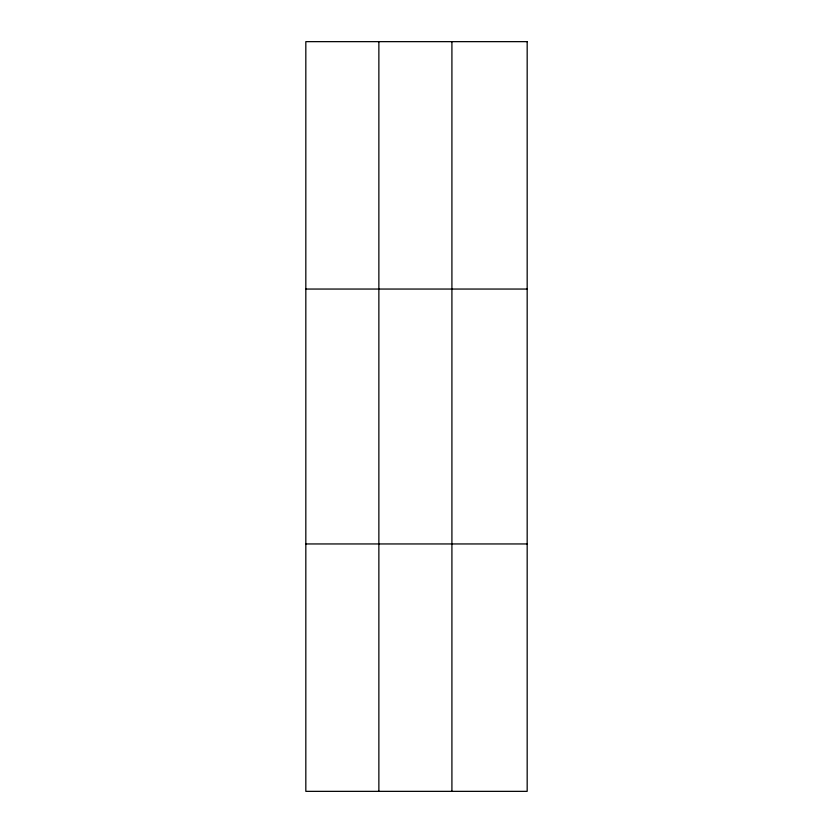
<?xml version="1.0" encoding="UTF-8"?>
<svg xmlns="http://www.w3.org/2000/svg" width="833" height="833" viewBox="0 0 833 833"><rect width="100%" height="100%" fill="white"/><g stroke="black" fill="none" stroke-linecap="round" stroke-linejoin="round"><path stroke-width="1.25" d="M378.869 791.35L378.869 41.65M451.913 791.35L451.913 41.65M305.826 289.051L527.174 289.051M305.826 543.949L527.174 543.949M527.174 41.65L527.174 791.35L305.826 791.35L305.826 41.65L527.174 41.65"/></g></svg>
